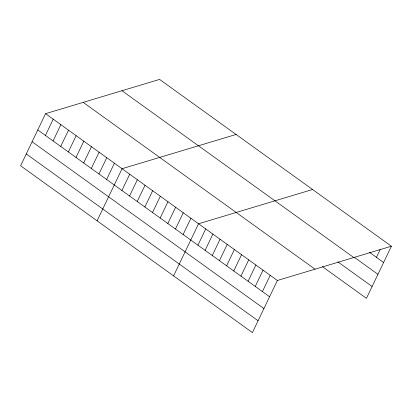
<?xml version="1.0" encoding="UTF-8"?>
<svg xmlns="http://www.w3.org/2000/svg" width="412" height="412" viewBox="0 0 412 412"><rect width="100%" height="100%" fill="white"/><g stroke="black" fill="none" stroke-linecap="round" stroke-linejoin="round"><path stroke-width="0.62" d="M45.562 113.671L20.6 165.773L252.412 332.587L277.374 280.484L391.4 246.227L159.588 79.413L45.562 113.671L277.374 280.484M45.423 135.44L53.215 119.176M53.071 140.945L60.863 124.681M60.724 146.445L68.51 130.187M68.371 151.951L76.163 135.692M76.019 157.456L83.811 141.198M83.672 162.961L91.464 146.703M91.32 168.467L99.112 152.203M98.973 173.972L106.76 157.708M106.62 179.477L114.412 163.214M97.098 220.822L122.06 168.719L236.086 134.461M121.921 190.488L129.713 174.225M129.569 195.994L137.361 179.73M137.222 201.494L145.009 185.235M144.87 206.999L152.661 190.741M152.517 212.504L160.309 196.246M160.17 218.01L167.962 201.751M167.818 223.515L175.61 207.251M175.471 229.02L183.258 212.757M183.119 234.526L190.911 218.262M173.596 275.87L198.558 223.768L312.584 189.51M197.935 245.186L205.722 228.923M205.099 250.342L212.891 234.078M212.262 255.497L220.054 239.238M219.426 260.652L227.218 244.393M226.595 265.812L234.387 249.548M233.758 270.967L241.55 254.704M240.922 276.122L248.714 259.859M248.091 281.278L255.878 265.014M255.255 286.433L263.047 270.174M262.418 291.588L270.21 275.329M376.444 257.33L380.204 249.481M391.4 246.227L366.438 298.329L322.421 266.657M369.281 252.175L383.608 262.49M354.397 257.376L377.943 274.315M121.957 90.717L353.774 257.531M337.814 261.826L372.103 286.5M83.193 102.367L315.005 269.18M37.77 129.935L269.582 296.748M32.105 141.759L263.917 308.573M26.265 153.944L258.077 320.757"/></g></svg>
